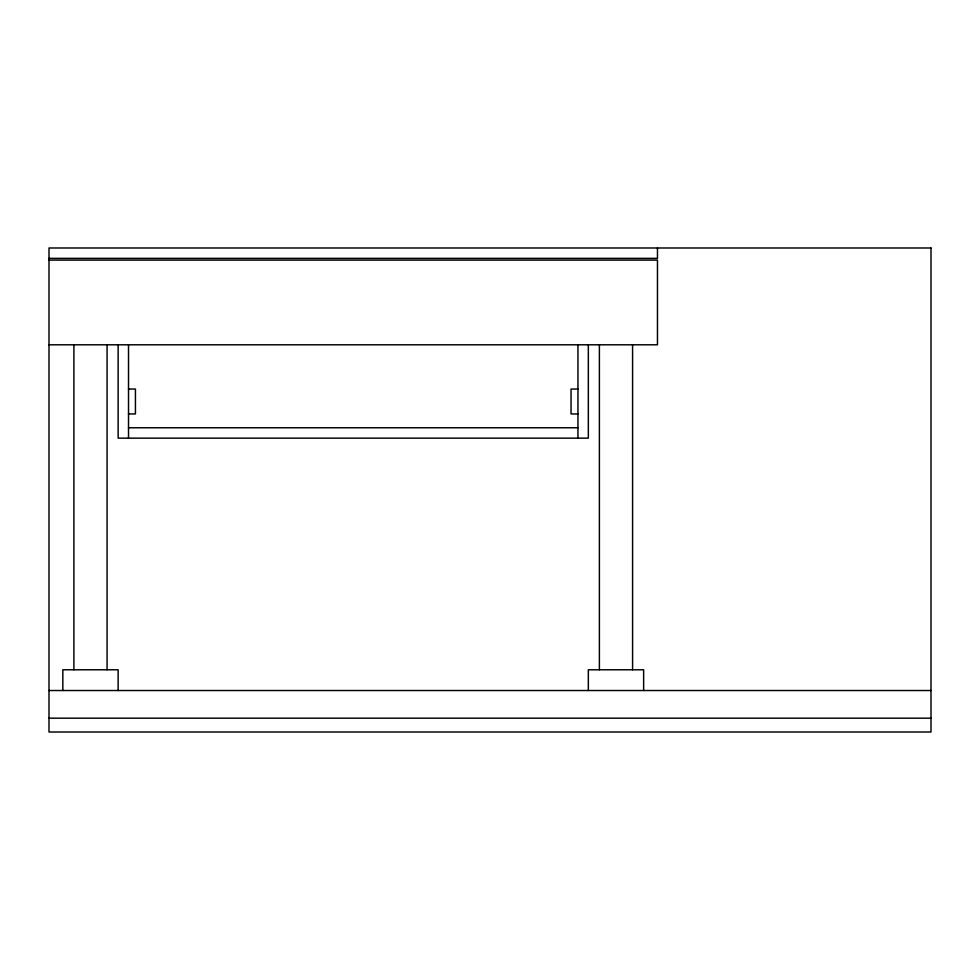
<?xml version="1.0" encoding="UTF-8"?>
<svg xmlns="http://www.w3.org/2000/svg" width="980" height="980" viewBox="0 0 980 980"><rect width="100%" height="100%" fill="white"/><g stroke="black" fill="none" stroke-linecap="round" stroke-linejoin="round"><path stroke-width="1.47" d="M49 258.365L657.47 258.365L657.47 247.989M49 260.092L657.47 260.092L657.47 344.801L49 344.801M128.515 389.048L135.436 389.048L135.436 413.94L128.515 413.94M577.955 389.048L571.046 389.048L571.046 413.94L577.955 413.94M128.515 427.77L577.955 427.77M49 690.52L931 690.52M49 718.181L931 718.181M643.639 690.52L643.639 669.781L588.331 669.781L588.331 690.52M632.578 344.727L632.578 669.781M599.393 344.727L599.393 669.781M588.331 345.205L588.331 438.146L118.139 438.146L118.139 345.205M577.955 345.205L577.955 438.146M128.515 345.205L128.515 438.146M118.139 690.52L118.139 669.781L62.83 669.781L62.83 690.52M107.077 344.727L107.077 669.781M73.892 344.727L73.892 669.781M931 247.989L49 247.989L49 732.011L931 732.011L931 247.989"/></g></svg>
